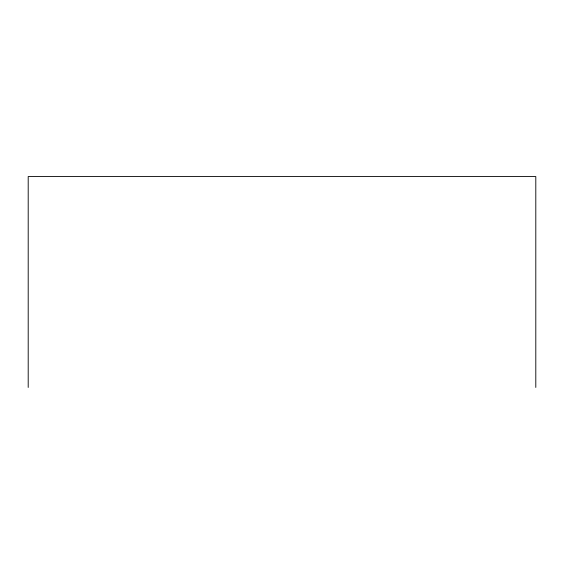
<?xml version="1.0" encoding="UTF-8"?>
<svg xmlns="http://www.w3.org/2000/svg" width="564" height="564" viewBox="0 0 564 564"><rect width="100%" height="100%" fill="white"/><g stroke="black" fill="none" stroke-linecap="round" stroke-linejoin="round"><path stroke-width="0.85" d="M535.8 387.447L535.8 176.553L28.2 176.553L28.2 387.447"/></g></svg>
